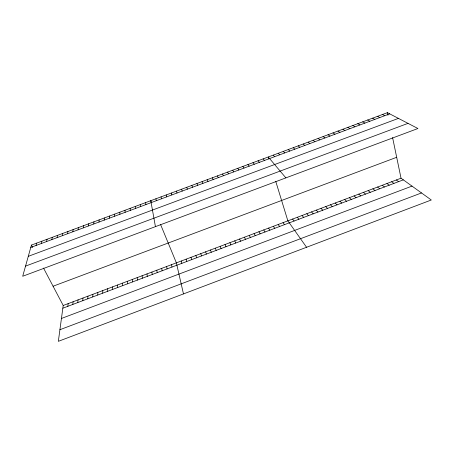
<?xml version="1.0" encoding="UTF-8"?>
<svg xmlns="http://www.w3.org/2000/svg" width="454" height="454" viewBox="0 0 454 454"><rect width="100%" height="100%" fill="white"/><g stroke="black" fill="none" stroke-linecap="round" stroke-linejoin="round"><path stroke-width="0.68" d="M107.677 291.298L107.689 288.721M102.712 293.171L102.763 290.577M104.255 220.088L104.295 217.977M97.735 295.043L97.826 292.433M99.029 222.034L99.114 219.906M92.764 296.922L92.888 294.294M93.802 223.981L93.927 221.836M87.781 298.794L87.951 296.156M88.57 225.927L88.74 223.765M82.798 300.673L83.008 298.017M77.816 302.551L78.065 299.878M83.332 227.874L83.547 225.695M72.827 304.435L73.117 301.745M78.088 229.826L78.349 227.63M67.833 306.314L68.162 303.613M72.844 231.778L73.151 229.565M43.527 268.087L63.208 305.48L58.339 341.34L431.3 199.998L401.03 178.206L392.596 137.607M67.601 233.731L67.947 231.5M62.351 235.683L62.743 233.435M57.096 237.641L57.533 235.371M51.835 239.599L52.318 237.311M46.575 241.556L47.097 239.252M41.308 243.514L41.881 241.193M36.042 245.472L36.655 243.14M31.428 245.086L22.7 276.259L417.93 128.516L387.415 112.66L31.428 245.086L32.682 247.475M59.917 329.712L421.499 192.944M63.208 305.48L401.03 178.206M62.839 308.198L403.328 179.863M61.443 318.464L412.005 186.112M53.078 286.23L396.688 157.3M30.77 247.436L389.725 113.858M28.279 256.334L398.442 118.392M25.538 266.112L408.015 123.363M382.489 114.493L384.754 115.708M377.558 116.326L379.788 117.558M372.626 118.165L374.811 119.408M367.689 119.998L369.834 121.263M362.746 121.837L364.857 123.113M357.803 123.675L359.869 124.969M352.86 125.514L354.886 126.825M347.906 127.358L349.892 128.681M342.952 129.197L344.898 130.542M337.997 131.041L339.904 132.398M333.037 132.886L334.904 134.259M396.348 179.971L398.612 181.645M391.66 181.736L393.89 183.422M328.077 134.736L329.899 136.121M386.978 183.501L389.169 185.204M323.106 136.58L324.894 137.988M382.285 185.272L384.442 186.986M318.141 138.43L319.883 139.849M377.592 187.037L379.714 188.768M372.899 188.807L374.981 190.549M313.164 140.28L314.866 141.716M368.2 190.578L370.248 192.331M308.192 142.13L309.849 143.583M363.495 192.348L365.51 194.119M358.791 194.119L360.765 195.907M303.21 143.986L304.827 145.45M354.086 195.895L356.021 197.694M298.227 145.836L299.805 147.323M349.376 197.666L351.277 199.482M293.239 147.692L294.777 149.19M344.66 199.442L346.527 201.275M339.944 201.218L341.771 203.069M288.25 149.548L289.748 151.063M335.222 203L337.016 204.856M283.256 151.403L284.715 152.936M330.501 204.777L332.254 206.655M278.262 153.265L279.675 154.808M325.779 206.559L327.493 208.448M321.046 208.341L322.732 210.242M273.263 155.126L274.636 156.687M316.319 210.123L317.959 212.041M285.872 177.877L268.257 156.982L268.842 158.877M311.58 211.904L313.186 213.84M263.189 158.872L264.478 160.466M306.847 213.692L308.414 215.639M302.103 215.474L303.635 217.438M258.116 160.756L259.365 162.367M297.359 217.262L298.857 219.242M253.037 162.646L254.246 164.274M292.614 219.049L294.073 221.047M306.564 247.271L287.864 220.843L275.726 181.294M247.958 164.535L249.121 166.181M283.052 222.653L284.437 224.679M242.873 166.425L243.997 168.088M278.234 224.469L279.579 226.506M237.788 168.321L238.866 170M273.416 226.285L274.721 228.339M268.592 228.101L269.863 230.167M232.698 170.216L233.731 171.907M263.768 229.917L265 232M227.602 172.111L228.595 173.82M258.939 231.739L260.131 233.838M222.505 174.007L223.453 175.732M254.109 233.56L255.262 235.671M249.274 235.382L250.387 237.51M217.404 175.902L218.312 177.645M244.434 237.204L245.512 239.349M212.296 177.803L213.164 179.563M239.593 239.025L240.631 241.188M207.189 179.705L208.011 181.481M234.746 240.853L235.751 243.026M229.9 242.68L230.865 244.871M202.081 181.606L202.859 183.399M225.048 244.507L225.978 246.709M151.528 202.535L150.773 200.691L155.433 226.642M160.517 224.355L176.373 262.843L183.473 293.92M196.962 183.507L197.7 185.317M220.196 246.335L221.087 248.554M191.843 185.408L192.541 187.235M215.338 248.162L216.189 250.398M210.48 249.995L211.292 252.248M186.725 187.315L187.377 189.159M205.617 251.828L206.388 254.092M181.594 189.222L182.207 191.083M200.753 253.661L201.485 255.942M176.47 191.128L177.037 193.007M195.884 255.494L196.576 257.793M191.009 257.333L191.662 259.643M171.334 193.041L171.862 194.931M186.134 259.166L186.747 261.493M166.198 194.948L166.68 196.86M181.254 261.005L181.833 263.348M161.062 196.86L161.499 198.79M171.487 264.688L171.987 267.06M387.415 112.66L387.954 115.254M155.915 198.773L156.312 200.719M166.601 266.526L167.061 268.916M161.709 268.371L162.129 270.777M156.812 270.215L157.197 272.633M145.621 202.603L145.927 204.584M151.914 272.06L152.26 274.494M140.468 204.521L140.734 206.513M147.011 273.904L147.317 276.355M135.309 206.439L135.53 208.448M142.108 275.754L142.374 278.223M137.199 277.604L137.426 280.084M130.15 208.358L130.326 210.389M132.29 279.454L132.477 281.951M124.986 210.281L125.122 212.324M127.375 281.304L127.523 283.818M119.816 212.205L119.907 214.265M122.461 283.154L122.569 285.685M117.541 285.01L117.609 287.552M114.646 214.129L114.692 216.206M112.615 286.866L112.643 289.425M109.471 216.053L109.476 218.147"/></g></svg>
